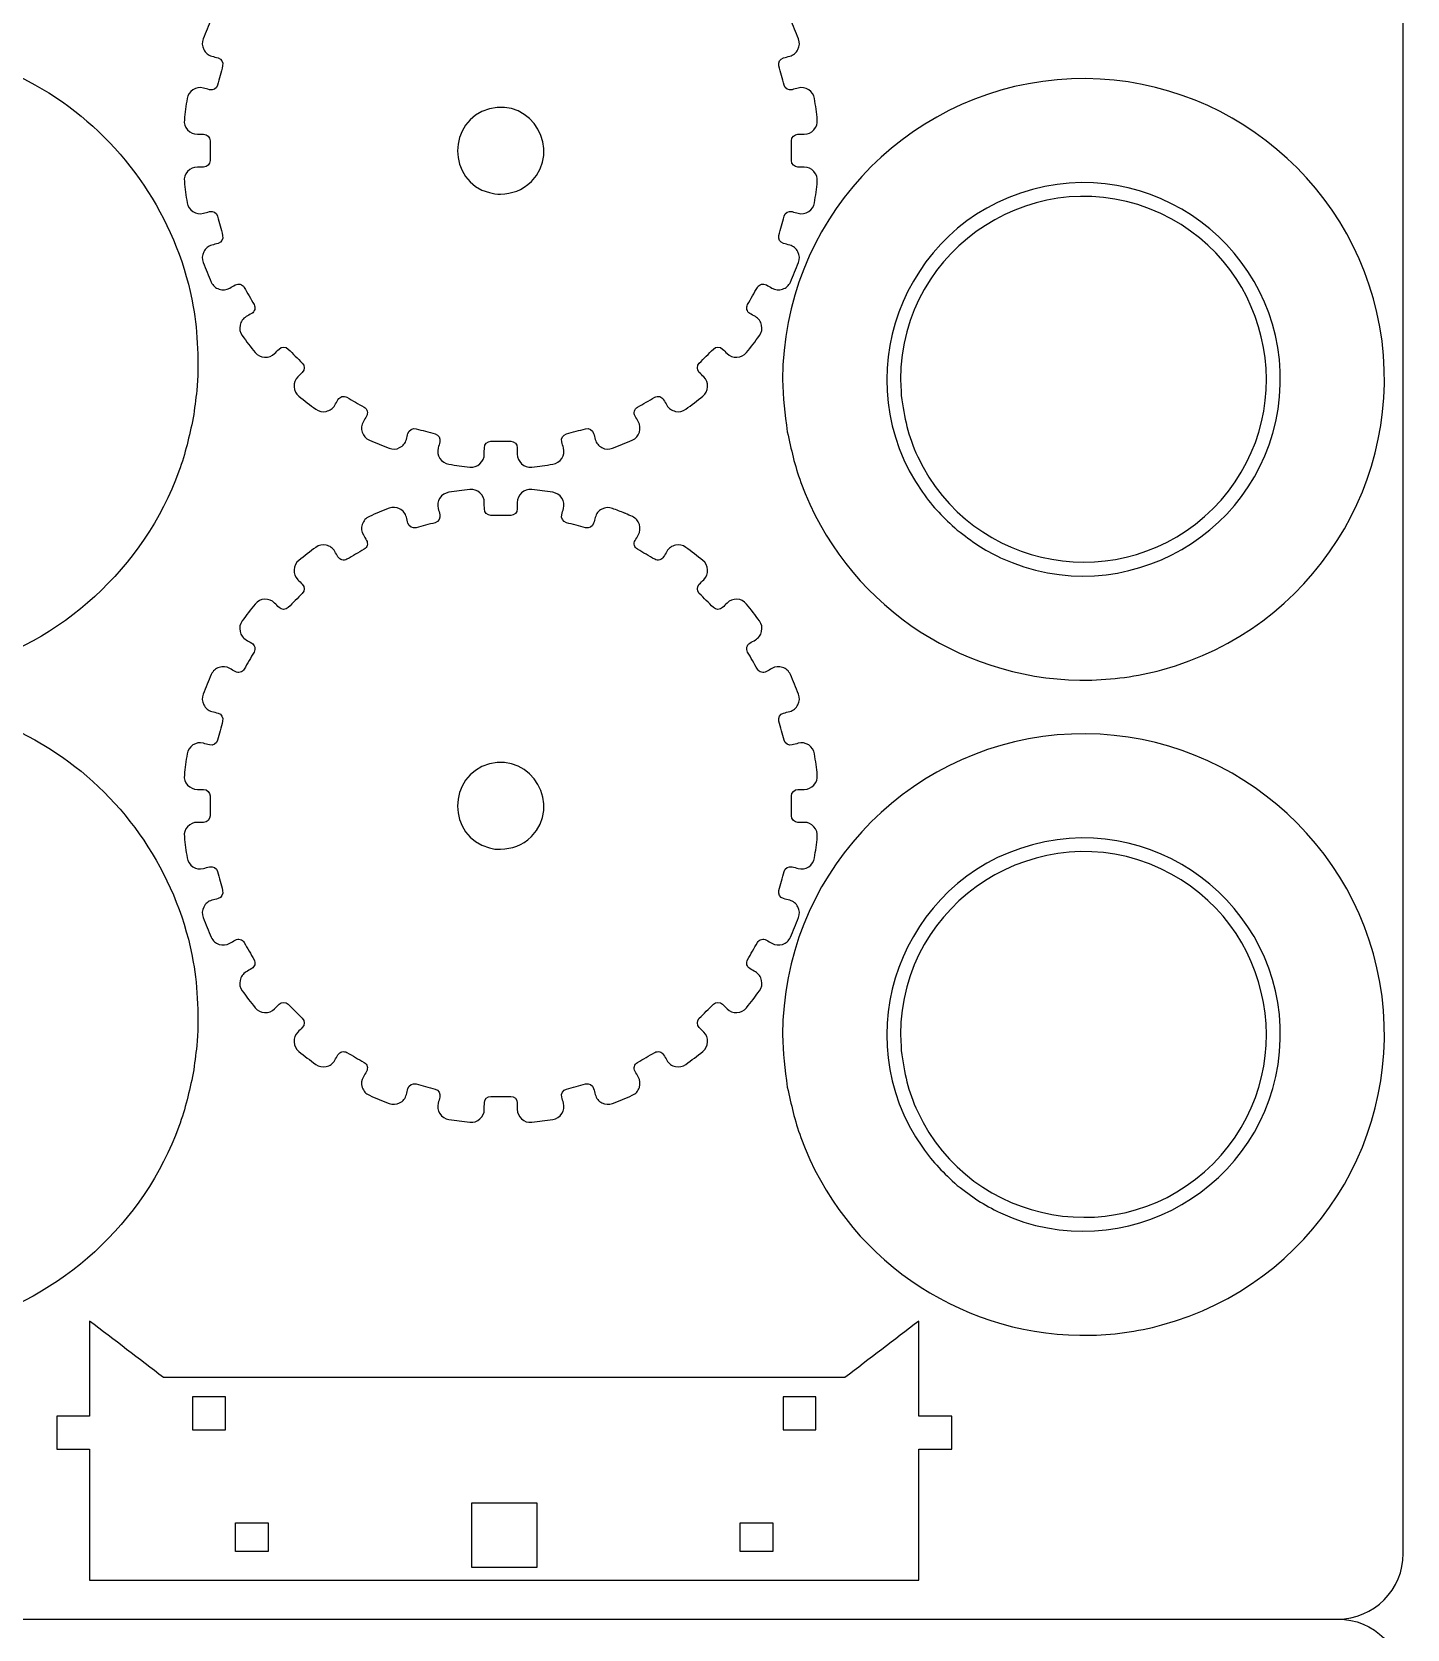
# Model space of a CAD drawing. Extents: x 363 to 933, y 152 to 732.
# Drawn here: x 828.1 to 933, y 441.2 to 563.1 of the extents above; entities that cross this region are included whole.
import ezdxf

# ---------------------------------------------------------------- set-up
doc = ezdxf.new("R2010")
doc.units = 0
doc.layers.get('0').update_dxf_attribs({"linetype": 'CONTINUOUS'})

msp = doc.modelspace()

# ---------------------------------------------------------------- linework, layer by layer
at = {"color": 5}
for p, q in [((932.73304, 447.00749), (932.73304, 727.00749)), ((747.73314, 442.00749), (927.73304, 442.00749)), ((747.73314, 442.00749), (927.73304, 442.00749))]:
    msp.add_line(p, q, dxfattribs=at)
at = {"color": 3}
for p, q in [((863.61544, 531.89009), (864.16544, 531.89009)), ((863.61544, 481.89049), (864.16544, 481.89049))]:
    msp.add_line(p, q, dxfattribs=at)
for points in [[(796.66834, 551.80569), (804.34314, 562.77159), (819.49754, 565.44069), (830.44584, 557.77819)], [(841.80534, 564.08749), (841.58244, 563.59319), (841.37474, 563.09199), (841.18294, 562.58479)], [(886.59784, 562.58459), (886.40604, 563.09189), (886.19834, 563.59319), (885.97534, 564.08749)], [(841.18294, 562.58479), (841.07794, 562.30709), (841.09264, 562.04069), (841.22764, 561.77629)], [(886.55304, 561.77609), (886.68794, 562.04049), (886.70284, 562.30689), (886.59784, 562.58459)], [(841.22764, 561.77629), (841.36284, 561.51139), (841.56924, 561.34379), (841.85634, 561.26589)], [(841.85634, 561.26589), (842.01084, 561.22399), (842.16534, 561.18199), (842.31994, 561.14009)], [(842.31994, 561.14009), (842.58524, 561.06819), (842.74324, 560.79359), (842.67214, 560.52809)], [(885.10844, 560.52809), (885.03744, 560.79359), (885.19544, 561.06819), (885.46074, 561.14009)], [(885.46074, 561.14009), (885.61524, 561.18199), (885.76984, 561.22399), (885.92434, 561.26589)], [(885.92434, 561.26589), (886.21114, 561.34379), (886.41784, 561.51129), (886.55304, 561.77609)], [(842.67214, 560.52809), (842.54164, 560.04089), (842.41104, 559.55369), (842.28054, 559.06649)], [(885.50014, 559.06649), (885.36964, 559.55369), (885.23904, 560.04089), (885.10844, 560.52809)], [(906.32164, 559.47059), (894.53064, 558.42429), (885.38064, 548.45029), (885.38784, 536.60739)], [(930.93924, 540.61709), (928.86474, 552.28259), (918.12784, 560.51819), (906.32164, 559.47059)], [(840.40534, 558.70759), (840.15584, 558.54589), (840.01034, 558.32339), (839.96244, 558.02999)], [(841.20484, 558.83539), (840.91754, 558.91139), (840.65474, 558.86929), (840.40534, 558.70759)], [(841.66964, 558.71249), (841.51474, 558.75349), (841.35984, 558.79439), (841.20484, 558.83539)], [(842.28054, 559.06649), (842.20944, 558.80099), (841.93534, 558.64219), (841.66964, 558.71249)], [(886.11104, 558.71249), (885.84534, 558.64219), (885.57124, 558.80099), (885.50014, 559.06649)], [(886.57594, 558.83539), (886.42094, 558.79439), (886.26594, 558.75349), (886.11104, 558.71249)], [(887.37544, 558.70759), (887.12604, 558.86929), (886.86324, 558.91129), (886.57594, 558.83539)], [(887.81834, 558.02989), (887.77034, 558.32339), (887.62494, 558.54589), (887.37544, 558.70759)], [(830.44584, 557.77819), (835.65174, 554.13469), (839.32694, 548.39709), (840.43404, 542.13779)], [(839.96244, 558.02999), (839.87494, 557.49469), (839.80404, 556.95669), (839.75004, 556.41699)], [(888.03074, 556.41699), (887.97674, 556.95669), (887.90584, 557.49459), (887.81834, 558.02989)], [(839.75004, 556.41699), (839.72054, 556.12159), (839.80384, 555.86809), (840.00264, 555.64759)], [(887.77814, 555.64759), (887.97684, 555.86809), (888.06014, 556.12159), (888.03074, 556.41699)], [(840.00264, 555.64759), (840.20194, 555.42679), (840.44474, 555.31839), (840.74214, 555.31749)], [(840.74214, 555.31749), (840.90224, 555.31699), (841.06244, 555.31649), (841.22264, 555.31599)], [(841.22264, 555.31599), (841.49744, 555.31509), (841.72104, 555.09079), (841.72104, 554.81599)], [(841.72104, 554.81599), (841.72104, 554.31159), (841.72104, 553.80729), (841.72104, 553.30289)], [(886.05974, 554.81589), (886.05974, 555.09059), (886.28314, 555.31489), (886.55784, 555.31589)], [(886.05974, 553.30289), (886.05974, 553.80719), (886.05974, 554.31159), (886.05974, 554.81589)], [(886.55784, 555.31589), (886.71814, 555.31649), (886.87844, 555.31699), (887.03864, 555.31749)], [(887.03864, 555.31749), (887.33604, 555.31839), (887.57884, 555.42679), (887.77814, 555.64759)], [(914.23124, 549.26279), (905.02354, 553.55759), (894.37584, 546.77049), (894.38234, 536.60739)], [(840.00254, 552.47099), (839.80374, 552.25059), (839.72054, 551.99719), (839.75004, 551.70179)], [(840.74174, 552.80129), (840.44434, 552.80029), (840.20164, 552.69179), (840.00254, 552.47099)], [(841.22264, 552.80289), (841.06234, 552.80239), (840.90204, 552.80179), (840.74174, 552.80129)], [(841.72104, 553.30289), (841.72104, 553.02809), (841.49744, 552.80379), (841.22264, 552.80289)], [(886.55814, 552.80289), (886.28334, 552.80379), (886.05974, 553.02809), (886.05974, 553.30289)], [(887.03894, 552.80129), (886.87864, 552.80179), (886.71834, 552.80239), (886.55814, 552.80289)], [(887.77824, 552.47099), (887.57914, 552.69179), (887.33644, 552.80029), (887.03894, 552.80129)], [(888.03074, 551.70179), (888.06014, 551.99719), (887.97704, 552.25059), (887.77824, 552.47099)], [(839.75004, 551.70179), (839.80404, 551.16209), (839.87494, 550.62409), (839.96244, 550.08869)], [(887.81834, 550.08879), (887.90584, 550.62409), (887.97674, 551.16209), (888.03074, 551.70179)], [(839.96244, 550.08869), (840.01034, 549.79529), (840.15584, 549.57279), (840.40534, 549.41109)], [(887.37544, 549.41099), (887.62494, 549.57279), (887.77044, 549.79529), (887.81834, 550.08879)], [(840.40534, 549.41109), (840.65474, 549.24939), (840.91754, 549.20729), (841.20484, 549.28329)], [(841.20484, 549.28329), (841.35974, 549.32419), (841.51474, 549.36519), (841.66964, 549.40619)], [(841.66964, 549.40619), (841.93534, 549.47649), (842.20934, 549.31769), (842.28054, 549.05219)], [(842.28054, 549.05219), (842.41104, 548.56509), (842.54164, 548.07789), (842.67214, 547.59079)], [(885.10844, 547.59079), (885.23904, 548.07789), (885.36964, 548.56499), (885.50014, 549.05219)], [(885.50014, 549.05219), (885.57134, 549.31769), (885.84534, 549.47649), (886.11104, 549.40619)], [(886.11104, 549.40619), (886.26594, 549.36519), (886.42094, 549.32429), (886.57594, 549.28329)], [(886.57594, 549.28329), (886.86324, 549.20739), (887.12604, 549.24939), (887.37544, 549.41099)], [(918.21504, 526.74589), (925.06054, 533.59779), (922.96324, 545.18979), (914.23124, 549.26279)], [(842.67214, 547.59079), (842.74324, 547.32529), (842.58534, 547.05079), (842.32004, 546.97879)], [(885.46064, 546.97879), (885.19524, 547.05079), (885.03744, 547.32529), (885.10844, 547.59079)], [(841.22744, 546.34239), (841.09254, 546.07809), (841.07784, 545.81169), (841.18284, 545.53409)], [(841.85594, 546.85279), (841.56904, 546.77479), (841.36264, 546.60719), (841.22744, 546.34239)], [(842.32004, 546.97879), (842.16534, 546.93689), (842.01064, 546.89489), (841.85594, 546.85279)], [(885.92484, 546.85279), (885.77014, 546.89479), (885.61524, 546.93689), (885.46064, 546.97879)], [(886.55314, 546.34259), (886.41794, 546.60729), (886.21154, 546.77489), (885.92484, 546.85279)], [(886.59794, 545.53419), (886.70294, 545.81189), (886.68814, 546.07819), (886.55314, 546.34259)], [(841.18284, 545.53409), (841.37474, 545.02679), (841.58224, 544.52539), (841.80534, 544.03109)], [(885.97534, 544.03109), (886.19844, 544.52549), (886.40614, 545.02679), (886.59794, 545.53419)], [(841.80534, 544.03109), (841.92774, 543.75999), (842.12574, 543.58269), (842.40874, 543.49109)], [(843.21414, 543.57489), (843.35314, 543.65449), (843.49224, 543.73419), (843.63124, 543.81379)], [(843.63124, 543.81379), (843.86974, 543.95029), (844.17534, 543.86789), (844.31274, 543.62999)], [(844.31274, 543.62999), (844.56494, 543.19319), (844.81714, 542.75639), (845.06934, 542.31959)], [(882.71134, 542.31959), (882.96344, 542.75639), (883.21574, 543.19309), (883.46794, 543.62989)], [(883.46794, 543.62989), (883.60534, 543.86789), (883.91094, 543.95029), (884.14944, 543.81379)], [(884.14944, 543.81379), (884.28844, 543.73419), (884.42744, 543.65449), (884.56654, 543.57489)], [(885.37194, 543.49109), (885.65484, 543.58269), (885.85294, 543.75999), (885.97534, 544.03109)], [(842.40874, 543.49109), (842.69144, 543.39949), (842.95624, 543.42709), (843.21414, 543.57489)], [(884.56654, 543.57489), (884.82444, 543.42709), (885.08914, 543.39949), (885.37194, 543.49109)], [(840.43404, 542.13779), (840.77044, 540.23589), (840.87954, 537.69219), (840.70884, 535.76869)], [(844.47224, 541.39559), (844.21514, 541.24619), (844.05914, 541.03079), (843.99704, 540.73999)], [(844.88784, 541.63749), (844.74934, 541.55679), (844.61084, 541.47619), (844.47224, 541.39559)], [(845.06934, 542.31959), (845.20674, 542.08159), (845.12534, 541.77569), (844.88784, 541.63749)], [(882.89284, 541.63749), (882.65534, 541.77569), (882.57394, 542.08159), (882.71134, 542.31959)], [(883.30844, 541.39559), (883.16984, 541.47619), (883.03134, 541.55679), (882.89284, 541.63749)], [(883.78364, 540.73999), (883.72144, 541.03079), (883.56554, 541.24619), (883.30844, 541.39559)], [(843.99704, 540.73999), (843.93514, 540.45009), (843.98994, 540.18809), (844.16304, 539.94739)], [(844.16304, 539.94739), (844.47974, 539.50699), (844.81014, 539.07649), (845.15354, 538.65669)], [(882.62714, 538.65669), (882.97054, 539.07649), (883.30094, 539.50699), (883.61754, 539.94739)], [(883.61754, 539.94739), (883.79074, 540.18809), (883.84544, 540.45009), (883.78364, 540.73999)], [(914.30124, 514.44469), (925.75084, 517.52889), (933.01624, 528.93799), (930.93924, 540.61709)], [(846.63224, 538.58059), (846.74584, 538.69349), (846.85954, 538.80629), (846.97304, 538.91919)], [(846.97304, 538.91919), (847.16794, 539.11309), (847.48474, 539.11269), (847.67914, 538.91829)], [(847.67914, 538.91829), (848.03584, 538.56169), (848.39244, 538.20499), (848.74914, 537.84839)], [(879.03154, 537.84839), (879.38824, 538.20499), (879.74484, 538.56159), (880.10144, 538.91829)], [(880.10144, 538.91829), (880.29584, 539.11269), (880.61274, 539.11309), (880.80764, 538.91919)], [(880.80764, 538.91919), (880.92114, 538.80629), (881.03474, 538.69349), (881.14844, 538.58059)], [(845.15354, 538.65669), (845.34174, 538.42659), (845.57904, 538.30659), (845.87594, 538.29129)], [(845.87594, 538.29129), (846.17204, 538.27609), (846.42194, 538.37169), (846.63224, 538.58059)], [(848.74914, 537.84839), (848.94334, 537.65409), (848.94394, 537.33749), (848.75034, 537.14249)], [(879.03024, 537.14249), (878.83664, 537.33749), (878.83724, 537.65409), (879.03154, 537.84839)], [(881.14844, 538.58059), (881.35874, 538.37169), (881.60864, 538.27609), (881.90464, 538.29129)], [(881.90464, 538.29129), (882.20164, 538.30659), (882.43894, 538.42659), (882.62714, 538.65669)], [(848.41134, 536.80119), (848.20254, 536.59089), (848.10694, 536.34109), (848.12214, 536.04509)], [(848.75034, 537.14249), (848.63734, 537.02869), (848.52434, 536.91499), (848.41134, 536.80119)], [(879.36924, 536.80119), (879.25624, 536.91489), (879.14314, 537.02869), (879.03024, 537.14249)], [(879.65844, 536.04489), (879.67364, 536.34089), (879.57814, 536.59079), (879.36924, 536.80119)], [(885.38784, 536.60739), (885.38874, 535.17329), (885.55724, 533.99239), (885.74304, 532.59769)], [(894.38234, 536.60739), (894.40064, 536.19799), (894.41894, 535.78869), (894.43724, 535.37929)], [(840.70884, 535.76869), (840.61544, 535.06749), (840.52214, 534.36629), (840.42874, 533.66509)], [(848.12214, 536.04509), (848.13754, 535.74819), (848.25744, 535.51089), (848.48754, 535.32259)], [(848.48754, 535.32259), (848.90724, 534.97909), (849.33774, 534.64889), (849.77814, 534.33229)], [(851.22634, 534.64139), (851.30694, 534.77989), (851.38754, 534.91849), (851.46824, 535.05699)], [(851.46824, 535.05699), (851.60644, 535.29449), (851.91234, 535.37589), (852.15034, 535.23849)], [(852.15034, 535.23849), (852.58714, 534.98629), (853.02394, 534.73409), (853.46074, 534.48189)], [(874.31984, 534.48189), (874.75654, 534.73409), (875.19334, 534.98629), (875.63004, 535.23849)], [(875.63004, 535.23849), (875.86804, 535.37589), (876.17394, 535.29449), (876.31224, 535.05699)], [(876.31224, 535.05699), (876.39284, 534.91849), (876.47344, 534.77989), (876.55404, 534.64139)], [(878.00224, 534.33219), (878.44264, 534.64879), (878.87304, 534.97909), (879.29284, 535.32239)], [(879.29284, 535.32239), (879.52304, 535.51069), (879.64304, 535.74789), (879.65844, 536.04489)], [(894.43724, 535.37929), (894.66914, 533.63729), (894.93264, 532.33789), (895.69314, 530.70869)], [(849.77814, 534.33229), (850.01884, 534.15919), (850.28074, 534.10419), (850.57064, 534.16609)], [(850.57064, 534.16609), (850.86154, 534.22819), (851.07684, 534.38429), (851.22634, 534.64139)], [(853.46074, 534.48189), (853.69874, 534.34449), (853.78114, 534.03889), (853.64464, 533.80039)], [(874.13604, 533.80029), (873.99934, 534.03879), (874.08184, 534.34449), (874.31984, 534.48189)], [(876.55404, 534.64139), (876.70364, 534.38429), (876.91894, 534.22829), (877.20974, 534.16619)], [(877.20974, 534.16619), (877.49964, 534.10429), (877.76154, 534.15909), (878.00224, 534.33219)], [(840.42874, 533.66509), (840.10744, 532.22579), (839.84784, 531.00649), (839.33264, 529.59499)], [(853.40574, 533.38329), (853.25794, 533.12539), (853.23034, 532.86059), (853.32194, 532.57789)], [(853.64464, 533.80039), (853.56504, 533.66139), (853.48534, 533.52229), (853.40574, 533.38329)], [(856.80964, 532.48919), (856.88164, 532.75449), (857.15614, 532.91239), (857.42164, 532.84129)], [(857.42164, 532.84129), (857.90884, 532.71079), (858.39594, 532.58019), (858.88314, 532.44969)], [(868.89754, 532.44969), (869.38474, 532.58019), (869.87194, 532.71079), (870.35904, 532.84129)], [(870.35904, 532.84129), (870.62444, 532.91239), (870.89894, 532.75449), (870.97094, 532.48939)], [(874.37504, 533.38289), (874.29534, 533.52209), (874.21564, 533.66119), (874.13604, 533.80029)], [(874.45874, 532.57769), (874.55044, 532.86039), (874.52284, 533.12509), (874.37504, 533.38289)], [(853.32194, 532.57789), (853.41354, 532.29499), (853.59084, 532.09689), (853.86194, 531.97449)], [(853.86194, 531.97449), (854.35634, 531.75139), (854.85764, 531.54369), (855.36504, 531.35189)], [(855.36504, 531.35189), (855.64274, 531.24689), (855.90904, 531.26169), (856.17344, 531.39659)], [(856.17344, 531.39659), (856.43814, 531.53179), (856.60574, 531.73819), (856.68364, 532.02499)], [(856.68364, 532.02499), (856.72564, 532.17969), (856.76774, 532.33449), (856.80964, 532.48919)], [(858.88314, 532.44969), (859.14854, 532.37859), (859.30734, 532.10459), (859.23714, 531.83889)], [(859.23714, 531.83889), (859.19614, 531.68389), (859.15524, 531.52879), (859.11424, 531.37369)], [(862.63384, 531.39169), (862.63474, 531.66649), (862.85904, 531.89009), (863.13384, 531.89009)], [(863.13384, 531.89009), (863.29434, 531.89009), (863.45494, 531.89009), (863.61544, 531.89009)], [(864.16544, 531.89009), (864.32584, 531.89009), (864.48644, 531.89009), (864.64684, 531.89009)], [(864.64684, 531.89009), (864.92164, 531.89009), (865.14594, 531.66669), (865.14694, 531.39199)], [(868.54354, 531.83889), (868.47334, 532.10459), (868.63214, 532.37859), (868.89754, 532.44969)], [(868.66634, 531.37369), (868.62544, 531.52879), (868.58444, 531.68389), (868.54354, 531.83889)], [(870.97094, 532.48939), (871.01294, 532.33469), (871.05484, 532.17999), (871.09684, 532.02539)], [(871.09684, 532.02539), (871.17474, 531.73839), (871.34234, 531.53179), (871.60724, 531.39659)], [(871.60724, 531.39659), (871.87164, 531.26159), (872.13814, 531.24679), (872.41574, 531.35189)], [(872.41574, 531.35189), (872.92304, 531.54369), (873.42444, 531.75129), (873.91874, 531.97439)], [(873.91874, 531.97439), (874.18974, 532.09679), (874.36714, 532.29489), (874.45874, 532.57769)], [(885.74304, 532.59769), (886.04714, 531.23549), (886.29234, 530.08299), (886.78004, 528.74699)], [(859.11424, 531.37369), (859.03834, 531.08639), (859.08034, 530.82369), (859.24204, 530.57429)], [(859.24204, 530.57429), (859.40374, 530.32469), (859.62624, 530.17939), (859.91974, 530.13139)], [(862.30194, 530.17149), (862.52284, 530.37059), (862.63124, 530.61339), (862.63224, 530.91069)], [(862.63224, 530.91069), (862.63274, 531.07099), (862.63334, 531.23129), (862.63384, 531.39169)], [(865.14694, 531.39199), (865.14754, 531.23169), (865.14804, 531.07139), (865.14854, 530.91109)], [(865.14854, 530.91109), (865.14944, 530.61369), (865.25784, 530.37089), (865.47864, 530.17159)], [(867.86094, 530.13139), (868.15444, 530.17939), (868.37694, 530.32469), (868.53864, 530.57429)], [(868.53864, 530.57429), (868.70034, 530.82369), (868.74234, 531.08639), (868.66634, 531.37369)], [(895.69314, 530.70869), (899.78124, 521.94999), (911.38364, 519.90809), (918.21504, 526.74589)], [(839.33264, 529.59499), (836.64734, 522.23759), (830.40234, 516.50239), (822.83614, 514.47009)], [(859.91974, 530.13139), (860.45504, 530.04389), (860.99294, 529.97299), (861.53264, 529.91899)], [(861.53264, 529.91899), (861.82804, 529.88949), (862.08144, 529.97279), (862.30194, 530.17149)], [(865.47864, 530.17159), (865.69914, 529.97279), (865.95264, 529.88949), (866.24804, 529.91899)], [(866.24804, 529.91899), (866.78774, 529.97299), (867.32564, 530.04389), (867.86094, 530.13139)], [(859.91974, 527.98779), (859.62624, 527.93979), (859.40374, 527.79449), (859.24204, 527.54489)], [(861.53264, 528.20019), (860.99294, 528.14619), (860.45504, 528.07529), (859.91974, 527.98779)], [(862.30194, 527.94769), (862.08144, 528.14639), (861.82804, 528.22969), (861.53264, 528.20019)], [(862.63224, 527.20849), (862.63124, 527.50579), (862.52284, 527.74859), (862.30194, 527.94769)], [(865.47864, 527.94749), (865.25784, 527.74819), (865.14944, 527.50539), (865.14854, 527.20799)], [(866.24804, 528.20009), (865.95264, 528.22959), (865.69914, 528.14629), (865.47864, 527.94749)], [(867.86114, 527.98769), (867.32584, 528.07529), (866.78774, 528.14609), (866.24804, 528.20009)], [(868.53874, 527.54459), (868.37704, 527.79409), (868.15464, 527.93959), (867.86114, 527.98769)], [(886.78004, 528.74699), (890.10684, 519.63189), (898.74554, 513.78239), (908.06524, 513.65909)], [(855.36494, 526.76719), (854.85764, 526.57529), (854.35624, 526.36779), (853.86194, 526.14479)], [(856.17324, 526.72259), (855.90894, 526.85749), (855.64254, 526.87219), (855.36494, 526.76719)], [(856.68364, 526.09409), (856.60564, 526.38099), (856.43804, 526.58739), (856.17324, 526.72259)], [(859.24204, 527.54489), (859.08034, 527.29549), (859.03834, 527.03279), (859.11424, 526.74549)], [(859.11424, 526.74549), (859.15524, 526.59039), (859.19614, 526.43529), (859.23714, 526.28029)], [(862.63384, 526.72749), (862.63334, 526.88789), (862.63274, 527.04819), (862.63224, 527.20849)], [(863.13384, 526.22909), (862.85904, 526.22909), (862.63474, 526.45269), (862.63384, 526.72749)], [(865.14694, 526.72749), (865.14604, 526.45269), (864.92174, 526.22909), (864.64704, 526.22909)], [(865.14854, 527.20799), (865.14804, 527.04789), (865.14754, 526.88769), (865.14694, 526.72749)], [(868.66634, 526.74529), (868.74234, 527.03249), (868.70034, 527.29529), (868.53874, 527.54459)], [(868.54354, 526.28039), (868.58444, 526.43529), (868.62544, 526.59029), (868.66634, 526.74529)], [(871.60094, 526.70459), (871.33694, 526.56919), (871.16994, 526.36319), (871.09224, 526.07689)], [(872.40744, 526.75149), (872.13004, 526.85519), (871.86434, 526.83979), (871.60094, 526.70459)], [(873.33364, 526.40529), (873.02494, 526.52069), (872.71614, 526.63599), (872.40744, 526.75149)], [(853.32194, 525.54159), (853.23034, 525.25889), (853.25784, 524.99429), (853.40544, 524.73639)], [(853.86194, 526.14479), (853.59094, 526.02249), (853.41364, 525.82439), (853.32194, 525.54159)], [(856.80974, 525.62999), (856.76774, 525.78469), (856.72574, 525.93939), (856.68364, 526.09409)], [(857.42164, 525.27799), (857.15614, 525.20689), (856.88174, 525.36479), (856.80974, 525.62999)], [(858.88314, 525.66949), (858.39594, 525.53899), (857.90874, 525.40849), (857.42164, 525.27799)], [(859.23714, 526.28029), (859.30734, 526.01459), (859.14854, 525.74059), (858.88314, 525.66949)], [(864.64704, 526.22909), (864.14264, 526.22909), (863.63814, 526.22909), (863.13384, 526.22909)], [(868.89754, 525.66949), (868.63204, 525.74069), (868.47324, 526.01469), (868.54354, 526.28039)], [(870.35904, 525.27799), (869.87194, 525.40849), (869.38474, 525.53899), (868.89754, 525.66949)], [(870.97104, 525.63009), (870.89904, 525.36479), (870.62454, 525.20689), (870.35904, 525.27799)], [(871.09224, 526.07689), (871.05174, 525.92789), (871.01144, 525.77899), (870.97104, 525.63009)], [(873.40664, 526.37479), (873.38264, 526.38599), (873.35854, 526.39599), (873.33364, 526.40529)], [(873.92594, 526.13249), (873.75274, 526.21319), (873.57984, 526.29399), (873.40664, 526.37479)], [(874.45654, 525.52849), (874.36734, 525.80979), (874.19344, 526.00779), (873.92594, 526.13249)], [(874.37104, 524.72919), (874.51764, 524.98499), (874.54564, 525.24749), (874.45654, 525.52849)], [(853.40544, 524.73639), (853.48514, 524.59729), (853.56474, 524.45809), (853.64454, 524.31899)], [(853.64454, 524.31899), (853.78124, 524.08049), (853.69874, 523.77469), (853.46074, 523.63729)], [(874.31984, 523.63729), (874.08184, 523.77469), (873.99934, 524.08049), (874.13604, 524.31889)], [(874.13604, 524.31889), (874.21434, 524.45569), (874.29264, 524.59239), (874.37104, 524.72919)], [(849.77834, 523.78719), (849.33784, 523.47059), (848.90734, 523.14009), (848.48754, 522.79659)], [(850.57084, 523.95299), (850.28094, 524.01489), (850.01904, 523.96019), (849.77834, 523.78719)], [(851.22634, 523.47779), (851.07684, 523.73489), (850.86164, 523.89089), (850.57084, 523.95299)], [(851.46824, 523.06229), (851.38754, 523.20079), (851.30694, 523.33929), (851.22634, 523.47779)], [(852.15034, 522.88079), (851.91234, 522.74339), (851.60644, 522.82479), (851.46824, 523.06229)], [(853.46074, 523.63729), (853.02394, 523.38509), (852.58714, 523.13299), (852.15034, 522.88079)], [(875.63004, 522.88079), (875.19334, 523.13299), (874.75654, 523.38509), (874.31984, 523.63729)], [(876.31224, 523.06219), (876.17394, 522.82479), (875.86804, 522.74339), (875.63004, 522.88079)], [(876.55434, 523.47809), (876.47364, 523.33949), (876.39284, 523.20079), (876.31224, 523.06219)], [(877.20994, 523.95319), (876.91914, 523.89119), (876.70384, 523.73509), (876.55434, 523.47809)], [(878.00234, 523.78709), (877.76174, 523.96009), (877.49984, 524.01509), (877.20994, 523.95319)], [(879.29304, 522.79659), (878.87334, 523.14009), (878.44284, 523.47049), (878.00234, 523.78709)], [(848.12214, 522.07409), (848.10694, 521.77809), (848.20254, 521.52829), (848.41134, 521.31799)], [(848.48754, 522.79659), (848.25744, 522.60829), (848.13754, 522.37099), (848.12214, 522.07409)], [(879.65844, 522.07409), (879.64304, 522.37099), (879.52314, 522.60829), (879.29304, 522.79659)], [(879.36924, 521.31799), (879.57804, 521.52829), (879.67364, 521.77809), (879.65844, 522.07409)], [(848.41134, 521.31799), (848.52424, 521.20429), (848.63724, 521.09049), (848.75014, 520.97689)], [(848.75014, 520.97689), (848.94394, 520.78189), (848.94344, 520.46529), (848.74914, 520.27089)], [(879.03144, 520.27079), (878.83724, 520.46509), (878.83664, 520.78169), (879.03024, 520.97669)], [(879.03024, 520.97669), (879.14314, 521.09049), (879.25624, 521.20419), (879.36924, 521.31799)], [(845.15354, 519.46239), (844.81004, 519.04259), (844.47974, 518.61219), (844.16314, 518.17179)], [(845.87594, 519.82779), (845.57904, 519.81249), (845.34174, 519.69249), (845.15354, 519.46239)], [(846.63224, 519.53849), (846.42194, 519.74739), (846.17204, 519.84299), (845.87594, 519.82779)], [(846.97314, 519.19979), (846.85954, 519.31269), (846.74594, 519.42559), (846.63224, 519.53849)], [(848.74914, 520.27089), (848.39254, 519.91419), (848.03584, 519.55749), (847.67924, 519.20079)], [(880.10144, 519.20079), (879.74484, 519.55749), (879.38804, 519.91419), (879.03144, 520.27079)], [(881.14844, 519.53849), (881.03474, 519.42559), (880.92114, 519.31269), (880.80754, 519.19979)], [(881.90464, 519.82779), (881.60864, 519.84299), (881.35874, 519.74739), (881.14844, 519.53849)], [(882.62714, 519.46239), (882.43894, 519.69249), (882.20164, 519.81249), (881.90464, 519.82779)], [(883.61754, 518.17179), (883.30094, 518.61219), (882.97064, 519.04259), (882.62714, 519.46239)], [(844.16314, 518.17179), (843.99014, 517.93109), (843.93514, 517.66929), (843.99704, 517.37939)], [(847.67924, 519.20079), (847.48484, 519.00649), (847.16814, 519.00599), (846.97314, 519.19979)], [(880.80754, 519.19979), (880.61254, 519.00599), (880.29584, 519.00649), (880.10144, 519.20079)], [(883.78364, 517.37939), (883.84544, 517.66929), (883.79054, 517.93109), (883.61754, 518.17179)], [(843.99704, 517.37939), (844.05904, 517.08859), (844.21504, 516.87329), (844.47204, 516.72369)], [(883.30864, 516.72369), (883.56564, 516.87329), (883.72164, 517.08859), (883.78364, 517.37939)], [(845.06934, 515.79959), (844.81714, 515.36279), (844.56494, 514.92609), (844.31274, 514.48929)], [(844.47204, 516.72369), (844.61064, 516.64299), (844.74934, 516.56239), (844.88794, 516.48169)], [(844.88794, 516.48169), (845.12534, 516.34339), (845.20674, 516.03749), (845.06934, 515.79959)], [(882.71134, 515.79959), (882.57394, 516.03749), (882.65534, 516.34339), (882.89274, 516.48169)], [(883.46794, 514.48929), (883.21574, 514.92609), (882.96344, 515.36279), (882.71134, 515.79959)], [(882.89274, 516.48169), (883.03134, 516.56239), (883.17004, 516.64299), (883.30864, 516.72369)], [(796.66834, 501.80609), (804.34314, 512.77199), (819.49754, 515.44109), (830.44584, 507.77859)], [(842.40854, 514.62809), (842.12564, 514.53639), (841.92754, 514.35899), (841.80534, 514.08789)], [(843.21394, 514.54439), (842.95604, 514.69219), (842.69124, 514.71969), (842.40854, 514.62809)], [(843.63114, 514.30549), (843.49214, 514.38519), (843.35294, 514.46479), (843.21394, 514.54439)], [(844.31274, 514.48929), (844.17534, 514.25129), (843.86964, 514.16879), (843.63114, 514.30549)], [(884.14944, 514.30549), (883.91104, 514.16879), (883.60534, 514.25129), (883.46794, 514.48929)], [(884.56664, 514.54439), (884.42774, 514.46479), (884.28854, 514.38519), (884.14944, 514.30549)], [(885.37214, 514.62809), (885.08944, 514.71969), (884.82454, 514.69219), (884.56664, 514.54439)], [(885.97534, 514.08789), (885.85294, 514.35899), (885.65504, 514.53639), (885.37214, 514.62809)], [(908.61534, 513.65849), (910.49924, 513.67909), (912.40714, 513.93459), (914.30124, 514.44469)], [(841.80534, 514.08789), (841.58244, 513.59359), (841.37474, 513.09239), (841.18294, 512.58519)], [(886.59784, 512.58499), (886.40604, 513.09229), (886.19834, 513.59359), (885.97534, 514.08789)], [(908.06524, 513.65909), (908.10574, 513.65859), (908.14604, 513.65809), (908.18634, 513.65779)], [(908.18634, 513.65779), (908.32894, 513.65669), (908.47204, 513.65689), (908.61534, 513.65849)], [(841.18294, 512.58519), (841.07794, 512.30749), (841.09264, 512.04109), (841.22764, 511.77669)], [(886.55304, 511.77649), (886.68794, 512.04089), (886.70284, 512.30729), (886.59784, 512.58499)], [(841.22764, 511.77669), (841.36284, 511.51179), (841.56924, 511.34419), (841.85634, 511.26629)], [(841.85634, 511.26629), (842.01084, 511.22439), (842.16534, 511.18239), (842.31994, 511.14049)], [(842.31994, 511.14049), (842.58524, 511.06859), (842.74324, 510.79399), (842.67214, 510.52849)], [(885.10844, 510.52849), (885.03744, 510.79399), (885.19544, 511.06859), (885.46074, 511.14049)], [(885.46074, 511.14049), (885.61524, 511.18239), (885.76984, 511.22439), (885.92434, 511.26629)], [(885.92434, 511.26629), (886.21114, 511.34419), (886.41784, 511.51169), (886.55304, 511.77649)], [(842.67214, 510.52849), (842.54164, 510.04129), (842.41104, 509.55409), (842.28054, 509.06689)], [(885.50014, 509.06689), (885.36964, 509.55409), (885.23904, 510.04129), (885.10844, 510.52849)], [(906.32164, 509.47099), (894.53064, 508.42469), (885.38064, 498.45069), (885.38784, 486.60779)], [(930.93924, 490.61749), (928.86474, 502.28299), (918.12784, 510.51859), (906.32164, 509.47099)], [(840.40534, 508.70799), (840.15584, 508.54629), (840.01034, 508.32379), (839.96244, 508.03039)], [(841.20484, 508.83579), (840.91754, 508.91179), (840.65474, 508.86969), (840.40534, 508.70799)], [(841.66964, 508.71289), (841.51474, 508.75389), (841.35984, 508.79479), (841.20484, 508.83579)], [(842.28054, 509.06689), (842.20944, 508.80139), (841.93534, 508.64259), (841.66964, 508.71289)], [(886.11104, 508.71289), (885.84534, 508.64259), (885.57124, 508.80139), (885.50014, 509.06689)], [(886.57594, 508.83579), (886.42094, 508.79479), (886.26594, 508.75389), (886.11104, 508.71289)], [(887.37544, 508.70799), (887.12604, 508.86969), (886.86324, 508.91169), (886.57594, 508.83579)], [(887.81834, 508.03029), (887.77034, 508.32379), (887.62494, 508.54629), (887.37544, 508.70799)], [(830.44584, 507.77859), (835.65174, 504.13509), (839.32694, 498.39749), (840.43404, 492.13819)], [(839.96244, 508.03039), (839.87494, 507.49509), (839.80404, 506.95709), (839.75004, 506.41739)], [(888.03074, 506.41739), (887.97674, 506.95709), (887.90584, 507.49499), (887.81834, 508.03029)], [(839.75004, 506.41739), (839.72054, 506.12199), (839.80384, 505.86849), (840.00264, 505.64799)], [(887.77814, 505.64799), (887.97684, 505.86849), (888.06014, 506.12199), (888.03074, 506.41739)], [(840.00264, 505.64799), (840.20194, 505.42719), (840.44474, 505.31879), (840.74214, 505.31789)], [(840.74214, 505.31789), (840.90224, 505.31739), (841.06244, 505.31689), (841.22264, 505.31639)], [(841.22264, 505.31639), (841.49744, 505.31549), (841.72104, 505.09119), (841.72104, 504.81639)], [(841.72104, 504.81639), (841.72104, 504.31199), (841.72104, 503.80769), (841.72104, 503.30329)], [(886.05974, 504.81629), (886.05974, 505.09099), (886.28314, 505.31529), (886.55784, 505.31629)], [(886.05974, 503.30329), (886.05974, 503.80759), (886.05974, 504.31199), (886.05974, 504.81629)], [(886.55784, 505.31629), (886.71814, 505.31689), (886.87844, 505.31739), (887.03864, 505.31789)], [(887.03864, 505.31789), (887.33604, 505.31879), (887.57884, 505.42719), (887.77814, 505.64799)], [(914.23124, 499.26319), (905.02354, 503.55799), (894.37584, 496.77089), (894.38234, 486.60779)], [(840.00254, 502.47139), (839.80374, 502.25099), (839.72054, 501.99759), (839.75004, 501.70219)], [(840.74174, 502.80169), (840.44434, 502.80069), (840.20164, 502.69219), (840.00254, 502.47139)], [(841.22264, 502.80329), (841.06234, 502.80279), (840.90204, 502.80219), (840.74174, 502.80169)], [(841.72104, 503.30329), (841.72104, 503.02849), (841.49744, 502.80419), (841.22264, 502.80329)], [(886.55814, 502.80329), (886.28334, 502.80419), (886.05974, 503.02849), (886.05974, 503.30329)], [(887.03894, 502.80169), (886.87864, 502.80219), (886.71834, 502.80279), (886.55814, 502.80329)], [(887.77824, 502.47139), (887.57914, 502.69219), (887.33644, 502.80069), (887.03894, 502.80169)], [(888.03074, 501.70219), (888.06014, 501.99759), (887.97704, 502.25099), (887.77824, 502.47139)], [(839.75004, 501.70219), (839.80404, 501.16249), (839.87494, 500.62449), (839.96244, 500.08909)], [(887.81834, 500.08919), (887.90584, 500.62449), (887.97674, 501.16249), (888.03074, 501.70219)], [(839.96244, 500.08909), (840.01034, 499.79569), (840.15584, 499.57319), (840.40534, 499.41149)], [(887.37544, 499.41139), (887.62494, 499.57319), (887.77044, 499.79569), (887.81834, 500.08919)], [(840.40534, 499.41149), (840.65474, 499.24979), (840.91754, 499.20769), (841.20484, 499.28369)], [(841.20484, 499.28369), (841.35974, 499.32459), (841.51474, 499.36559), (841.66964, 499.40659)], [(841.66964, 499.40659), (841.93534, 499.47689), (842.20934, 499.31809), (842.28054, 499.05259)], [(842.28054, 499.05259), (842.41104, 498.56549), (842.54164, 498.07829), (842.67214, 497.59119)], [(885.10844, 497.59119), (885.23904, 498.07829), (885.36964, 498.56539), (885.50014, 499.05259)], [(885.50014, 499.05259), (885.57134, 499.31809), (885.84534, 499.47689), (886.11104, 499.40659)], [(886.11104, 499.40659), (886.26594, 499.36559), (886.42094, 499.32469), (886.57594, 499.28369)], [(886.57594, 499.28369), (886.86324, 499.20779), (887.12604, 499.24979), (887.37544, 499.41139)], [(918.21504, 476.74629), (925.06054, 483.59819), (922.96324, 495.19019), (914.23124, 499.26319)], [(842.67214, 497.59119), (842.74324, 497.32569), (842.58534, 497.05119), (842.32004, 496.97919)], [(885.46064, 496.97919), (885.19524, 497.05119), (885.03744, 497.32569), (885.10844, 497.59119)], [(841.22744, 496.34279), (841.09254, 496.07849), (841.07784, 495.81209), (841.18284, 495.53449)], [(841.85594, 496.85319), (841.56904, 496.77519), (841.36264, 496.60759), (841.22744, 496.34279)], [(842.32004, 496.97919), (842.16534, 496.93729), (842.01064, 496.89529), (841.85594, 496.85319)], [(885.92484, 496.85319), (885.77014, 496.89519), (885.61524, 496.93729), (885.46064, 496.97919)], [(886.55314, 496.34299), (886.41794, 496.60769), (886.21154, 496.77529), (885.92484, 496.85319)], [(886.59794, 495.53459), (886.70294, 495.81229), (886.68814, 496.07859), (886.55314, 496.34299)], [(841.18284, 495.53449), (841.37474, 495.02719), (841.58224, 494.52579), (841.80534, 494.03149)], [(885.97534, 494.03149), (886.19844, 494.52589), (886.40614, 495.02719), (886.59794, 495.53459)], [(841.80534, 494.03149), (841.92774, 493.76039), (842.12574, 493.58309), (842.40874, 493.49149)], [(843.21414, 493.57529), (843.35314, 493.65489), (843.49224, 493.73459), (843.63124, 493.81419)], [(843.63124, 493.81419), (843.86974, 493.95069), (844.17534, 493.86829), (844.31274, 493.63039)], [(844.31274, 493.63039), (844.56494, 493.19359), (844.81714, 492.75679), (845.06934, 492.31999)], [(882.71134, 492.31999), (882.96344, 492.75679), (883.21574, 493.19349), (883.46794, 493.63029)], [(883.46794, 493.63029), (883.60534, 493.86829), (883.91094, 493.95069), (884.14944, 493.81419)], [(884.14944, 493.81419), (884.28844, 493.73459), (884.42744, 493.65489), (884.56654, 493.57529)], [(885.37194, 493.49149), (885.65484, 493.58309), (885.85294, 493.76039), (885.97534, 494.03149)], [(842.40874, 493.49149), (842.69144, 493.39989), (842.95624, 493.42749), (843.21414, 493.57529)], [(884.56654, 493.57529), (884.82444, 493.42749), (885.08914, 493.39989), (885.37194, 493.49149)], [(840.43404, 492.13819), (840.77044, 490.23629), (840.87954, 487.69259), (840.70884, 485.76909)], [(844.47224, 491.39599), (844.21514, 491.24659), (844.05914, 491.03119), (843.99704, 490.74039)], [(844.88784, 491.63789), (844.74934, 491.55719), (844.61084, 491.47659), (844.47224, 491.39599)], [(845.06934, 492.31999), (845.20674, 492.08199), (845.12534, 491.77609), (844.88784, 491.63789)], [(882.89284, 491.63789), (882.65534, 491.77609), (882.57394, 492.08199), (882.71134, 492.31999)], [(883.30844, 491.39599), (883.16984, 491.47659), (883.03134, 491.55719), (882.89284, 491.63789)], [(883.78364, 490.74039), (883.72144, 491.03119), (883.56554, 491.24659), (883.30844, 491.39599)], [(843.99704, 490.74039), (843.93514, 490.45049), (843.98994, 490.18849), (844.16304, 489.94779)], [(883.61754, 489.94779), (883.79074, 490.18849), (883.84544, 490.45049), (883.78364, 490.74039)], [(914.30124, 464.44509), (925.75084, 467.52929), (933.01624, 478.93839), (930.93924, 490.61749)], [(844.16304, 489.94779), (844.47974, 489.50739), (844.81014, 489.07689), (845.15354, 488.65709)], [(846.63224, 488.58099), (846.74584, 488.69389), (846.85954, 488.80669), (846.97304, 488.91959)], [(846.97304, 488.91959), (847.16794, 489.11349), (847.48474, 489.11309), (847.67914, 488.91869)], [(847.67914, 488.91869), (848.03584, 488.56209), (848.39244, 488.20539), (848.74914, 487.84879)], [(879.03154, 487.84879), (879.38824, 488.20539), (879.74484, 488.56199), (880.10144, 488.91869)], [(880.10144, 488.91869), (880.29584, 489.11309), (880.61274, 489.11349), (880.80764, 488.91959)], [(880.80764, 488.91959), (880.92114, 488.80669), (881.03474, 488.69389), (881.14844, 488.58099)], [(882.62714, 488.65709), (882.97054, 489.07689), (883.30094, 489.50739), (883.61754, 489.94779)], [(845.15354, 488.65709), (845.34174, 488.42699), (845.57904, 488.30699), (845.87594, 488.29169)], [(845.87594, 488.29169), (846.17204, 488.27649), (846.42194, 488.37209), (846.63224, 488.58099)], [(848.74914, 487.84879), (848.94334, 487.65449), (848.94394, 487.33789), (848.75034, 487.14289)], [(879.03024, 487.14289), (878.83664, 487.33789), (878.83724, 487.65449), (879.03154, 487.84879)], [(881.14844, 488.58099), (881.35874, 488.37209), (881.60864, 488.27649), (881.90464, 488.29169)], [(881.90464, 488.29169), (882.20164, 488.30699), (882.43894, 488.42699), (882.62714, 488.65709)], [(848.41134, 486.80159), (848.20254, 486.59129), (848.10694, 486.34149), (848.12214, 486.04549)], [(848.75034, 487.14289), (848.63734, 487.02909), (848.52434, 486.91539), (848.41134, 486.80159)], [(879.36924, 486.80159), (879.25624, 486.91529), (879.14314, 487.02909), (879.03024, 487.14289)], [(879.65844, 486.04529), (879.67364, 486.34129), (879.57814, 486.59119), (879.36924, 486.80159)], [(885.38784, 486.60779), (885.38874, 485.17369), (885.55724, 483.99279), (885.74304, 482.59809)], [(894.38234, 486.60779), (894.40064, 486.19839), (894.41894, 485.78909), (894.43724, 485.37969)], [(840.70884, 485.76909), (840.61544, 485.06789), (840.52214, 484.36669), (840.42874, 483.66549)], [(848.12214, 486.04549), (848.13754, 485.74859), (848.25744, 485.51129), (848.48754, 485.32299)], [(848.48754, 485.32299), (848.90724, 484.97949), (849.33774, 484.64929), (849.77814, 484.33269)], [(851.46824, 485.05739), (851.60644, 485.29489), (851.91234, 485.37629), (852.15034, 485.23889)], [(852.15034, 485.23889), (852.58714, 484.98669), (853.02394, 484.73449), (853.46074, 484.48229)], [(874.31984, 484.48229), (874.75654, 484.73449), (875.19334, 484.98669), (875.63004, 485.23889)], [(875.63004, 485.23889), (875.86804, 485.37629), (876.17394, 485.29489), (876.31224, 485.05739)], [(878.00224, 484.33259), (878.44264, 484.64919), (878.87304, 484.97949), (879.29284, 485.32279)], [(879.29284, 485.32279), (879.52304, 485.51109), (879.64304, 485.74829), (879.65844, 486.04529)], [(894.43724, 485.37969), (894.66914, 483.63769), (894.93264, 482.33829), (895.69314, 480.70909)], [(849.77814, 484.33269), (850.01884, 484.15959), (850.28074, 484.10459), (850.57064, 484.16649)], [(850.57064, 484.16649), (850.86154, 484.22859), (851.07684, 484.38469), (851.22634, 484.64179)], [(851.22634, 484.64179), (851.30694, 484.78029), (851.38754, 484.91889), (851.46824, 485.05739)], [(853.46074, 484.48229), (853.69874, 484.34489), (853.78114, 484.03929), (853.64464, 483.80079)], [(874.13604, 483.80069), (873.99934, 484.03919), (874.08184, 484.34489), (874.31984, 484.48229)], [(876.31224, 485.05739), (876.39284, 484.91889), (876.47344, 484.78029), (876.55404, 484.64179)], [(876.55404, 484.64179), (876.70364, 484.38469), (876.91894, 484.22869), (877.20974, 484.16659)], [(877.20974, 484.16659), (877.49964, 484.10469), (877.76154, 484.15949), (878.00224, 484.33259)], [(840.42874, 483.66549), (840.10744, 482.22619), (839.84784, 481.00689), (839.33264, 479.59539)], [(853.40574, 483.38369), (853.25794, 483.12579), (853.23034, 482.86099), (853.32194, 482.57829)], [(853.64464, 483.80079), (853.56504, 483.66179), (853.48534, 483.52269), (853.40574, 483.38369)], [(856.80964, 482.48959), (856.88164, 482.75489), (857.15614, 482.91279), (857.42164, 482.84169)], [(857.42164, 482.84169), (857.90884, 482.71119), (858.39594, 482.58059), (858.88314, 482.45009)], [(868.89754, 482.45009), (869.38474, 482.58059), (869.87194, 482.71119), (870.35904, 482.84169)], [(870.35904, 482.84169), (870.62444, 482.91279), (870.89894, 482.75489), (870.97094, 482.48979)], [(874.37504, 483.38329), (874.29534, 483.52249), (874.21564, 483.66159), (874.13604, 483.80069)], [(874.45874, 482.57809), (874.55044, 482.86079), (874.52284, 483.12549), (874.37504, 483.38329)], [(853.32194, 482.57829), (853.41354, 482.29539), (853.59084, 482.09729), (853.86194, 481.97489)], [(853.86194, 481.97489), (854.35634, 481.75179), (854.85764, 481.54409), (855.36504, 481.35229)], [(856.17344, 481.39699), (856.43814, 481.53219), (856.60574, 481.73859), (856.68364, 482.02539)], [(856.68364, 482.02539), (856.72564, 482.18009), (856.76774, 482.33489), (856.80964, 482.48959)], [(858.88314, 482.45009), (859.14854, 482.37899), (859.30734, 482.10499), (859.23714, 481.83929)], [(859.23714, 481.83929), (859.19614, 481.68429), (859.15524, 481.52919), (859.11424, 481.37409)], [(862.63384, 481.39209), (862.63474, 481.66689), (862.85904, 481.89049), (863.13384, 481.89049)], [(863.13384, 481.89049), (863.29434, 481.89049), (863.45494, 481.89049), (863.61544, 481.89049)], [(864.16544, 481.89049), (864.32584, 481.89049), (864.48644, 481.89049), (864.64684, 481.89049)], [(864.64684, 481.89049), (864.92164, 481.89049), (865.14594, 481.66709), (865.14694, 481.39239)], [(868.54354, 481.83929), (868.47334, 482.10499), (868.63214, 482.37899), (868.89754, 482.45009)], [(868.66634, 481.37409), (868.62544, 481.52919), (868.58444, 481.68429), (868.54354, 481.83929)], [(870.97094, 482.48979), (871.01294, 482.33509), (871.05484, 482.18039), (871.09684, 482.02579)], [(871.09684, 482.02579), (871.17474, 481.73879), (871.34234, 481.53219), (871.60724, 481.39699)], [(872.41574, 481.35229), (872.92304, 481.54409), (873.42444, 481.75169), (873.91874, 481.97479)], [(873.91874, 481.97479), (874.18974, 482.09719), (874.36714, 482.29529), (874.45874, 482.57809)], [(885.74304, 482.59809), (886.04714, 481.23589), (886.29234, 480.08339), (886.78004, 478.74739)], [(855.36504, 481.35229), (855.64274, 481.24729), (855.90904, 481.26209), (856.17344, 481.39699)], [(859.11424, 481.37409), (859.03834, 481.08679), (859.08034, 480.82409), (859.24204, 480.57469)], [(859.24204, 480.57469), (859.40374, 480.32509), (859.62624, 480.17979), (859.91974, 480.13179)], [(862.30194, 480.17189), (862.52284, 480.37099), (862.63124, 480.61379), (862.63224, 480.91109)], [(862.63224, 480.91109), (862.63274, 481.07139), (862.63334, 481.23169), (862.63384, 481.39209)], [(865.14694, 481.39239), (865.14754, 481.23209), (865.14804, 481.07179), (865.14854, 480.91149)], [(865.14854, 480.91149), (865.14944, 480.61409), (865.25784, 480.37129), (865.47864, 480.17199)], [(867.86094, 480.13179), (868.15444, 480.17979), (868.37694, 480.32509), (868.53864, 480.57469)], [(868.53864, 480.57469), (868.70034, 480.82409), (868.74234, 481.08679), (868.66634, 481.37409)], [(871.60724, 481.39699), (871.87164, 481.26199), (872.13814, 481.24719), (872.41574, 481.35229)], [(895.69314, 480.70909), (899.78124, 471.95039), (911.38364, 469.90849), (918.21504, 476.74629)], [(839.33264, 479.59539), (836.64734, 472.23799), (830.40234, 466.50279), (822.83614, 464.47049)], [(859.91974, 480.13179), (860.45504, 480.04429), (860.99294, 479.97339), (861.53264, 479.91939)], [(861.53264, 479.91939), (861.82804, 479.88989), (862.08144, 479.97319), (862.30194, 480.17189)], [(865.47864, 480.17199), (865.69914, 479.97319), (865.95264, 479.88989), (866.24804, 479.91939)], [(866.24804, 479.91939), (866.78774, 479.97339), (867.32564, 480.04429), (867.86094, 480.13179)], [(886.78004, 478.74739), (890.10684, 469.63229), (898.74554, 463.78279), (908.06524, 463.65949)], [(838.16854, 460.42709), (836.28834, 461.86499), (834.40804, 463.30299), (832.52784, 464.74079)], [(832.52784, 464.74079), (832.52784, 462.31889), (832.52784, 459.89709), (832.52784, 457.47519)], [(895.77314, 464.74079), (893.89284, 463.30299), (892.01264, 461.86499), (890.13234, 460.42709)], [(895.77314, 457.47519), (895.77314, 459.89709), (895.77314, 462.31889), (895.77314, 464.74079)], [(908.61534, 463.65889), (910.49924, 463.67949), (912.40714, 463.93499), (914.30124, 464.44509)], [(908.06524, 463.65949), (908.10574, 463.65899), (908.14604, 463.65849), (908.18634, 463.65819)], [(908.18634, 463.65819), (908.32894, 463.65709), (908.47204, 463.65729), (908.61534, 463.65889)], [(890.13234, 460.42709), (872.81104, 460.42709), (855.48984, 460.42709), (838.16854, 460.42709)], [(832.52784, 457.47519), (831.69124, 457.47519), (830.85474, 457.47519), (830.01814, 457.47519)], [(830.01814, 457.47519), (830.01814, 456.63859), (830.01814, 455.80199), (830.01814, 454.96539)], [(898.28284, 457.47519), (897.44624, 457.47519), (896.60974, 457.47519), (895.77314, 457.47519)], [(898.28284, 454.96539), (898.28284, 455.80199), (898.28284, 456.63859), (898.28284, 457.47519)], [(830.01814, 454.96539), (830.85474, 454.96539), (831.69124, 454.96539), (832.52784, 454.96539)], [(832.52784, 454.96539), (832.52784, 451.63219), (832.52784, 448.29919), (832.52784, 444.96589)], [(895.77314, 444.96589), (895.77314, 448.29919), (895.77314, 451.63219), (895.77314, 454.96539)], [(895.77314, 454.96539), (896.60974, 454.96539), (897.44624, 454.96539), (898.28284, 454.96539)], [(832.52784, 444.96589), (853.60964, 444.96589), (874.69134, 444.96589), (895.77314, 444.96589)]]:
    msp.add_open_spline(points, degree=3, dxfattribs=at)
at = {"color": 7}
for points in [[(863.02034, 557.25889), (859.79414, 556.39509), (859.78484, 551.68809), (863.02034, 550.85719)], [(866.22114, 551.71479), (868.58214, 554.07599), (866.24714, 558.12319), (863.02034, 557.25889)], [(863.87794, 550.74429), (864.75424, 550.80249), (865.50304, 550.99679), (866.22114, 551.71479)], [(863.02034, 550.85719), (863.29954, 550.78559), (863.59044, 550.72519), (863.87794, 550.74429)], [(863.02034, 507.25929), (859.79414, 506.39549), (859.78484, 501.68849), (863.02034, 500.85759)], [(866.22114, 501.71519), (868.58214, 504.07639), (866.24714, 508.12359), (863.02034, 507.25929)], [(863.87794, 500.74469), (864.75424, 500.80289), (865.50304, 500.99719), (866.22114, 501.71519)], [(863.02034, 500.85759), (863.29954, 500.78599), (863.59044, 500.72559), (863.87794, 500.74469)], [(842.88474, 458.95109), (842.04814, 458.95109), (841.21154, 458.95109), (840.37494, 458.95109)], [(840.37494, 458.95109), (840.37494, 458.11449), (840.37494, 457.27799), (840.37494, 456.44139)], [(842.88474, 456.44139), (842.88474, 457.27799), (842.88474, 458.11449), (842.88474, 458.95109)], [(887.92594, 458.95109), (887.08934, 458.95109), (886.25284, 458.95109), (885.41624, 458.95109)], [(885.41624, 458.95109), (885.41624, 458.11449), (885.41624, 457.27799), (885.41624, 456.44139)], [(887.92594, 456.44139), (887.92594, 457.27799), (887.92594, 458.11449), (887.92594, 458.95109)], [(840.37494, 456.44139), (841.21154, 456.44139), (842.04814, 456.44139), (842.88474, 456.44139)], [(885.41624, 456.44139), (886.25284, 456.44139), (887.08934, 456.44139), (887.92594, 456.44139)], [(866.65074, 450.83669), (864.98414, 450.83669), (863.31764, 450.83669), (861.65104, 450.83669)], [(861.65104, 450.83669), (861.65104, 449.21319), (861.65104, 447.58939), (861.65104, 445.96579)], [(866.65074, 445.96579), (866.65074, 447.58939), (866.65074, 449.21319), (866.65074, 450.83669)], [(843.65184, 449.33679), (844.48514, 449.33679), (845.31844, 449.33679), (846.15174, 449.33679)], [(843.65184, 447.15129), (843.65184, 447.87979), (843.65184, 448.60829), (843.65184, 449.33679)], [(846.15174, 449.33679), (846.15174, 448.60829), (846.15174, 447.87979), (846.15174, 447.15129)], [(882.15004, 449.33679), (882.98334, 449.33679), (883.81664, 449.33679), (884.64994, 449.33679)], [(882.15004, 447.15129), (882.15004, 447.87979), (882.15004, 448.60829), (882.15004, 449.33679)], [(884.64994, 449.33679), (884.64994, 448.60829), (884.64994, 447.87979), (884.64994, 447.15129)], [(846.15174, 447.15129), (845.31844, 447.15129), (844.48514, 447.15129), (843.65184, 447.15129)], [(884.64994, 447.15129), (883.81664, 447.15129), (882.98334, 447.15129), (882.15004, 447.15129)], [(861.65104, 445.96579), (863.31764, 445.96579), (864.98414, 445.96579), (866.65074, 445.96579)]]:
    msp.add_open_spline(points, degree=3, dxfattribs=at)
at = {"color": 0}
for points in [[(923.29204, 535.28749), (924.19754, 545.63059), (914.48854, 553.80409), (904.44394, 551.09859)], [(904.44394, 551.09859), (894.42714, 548.40059), (890.09334, 536.51239), (896.04594, 528.00699)], [(902.00814, 523.00049), (911.40694, 518.61639), (922.38924, 524.97599), (923.29204, 535.28749)], [(896.04594, 528.00699), (896.88914, 526.80219), (897.65244, 526.06949), (898.71284, 525.09909)], [(898.71284, 525.09909), (899.84294, 524.23309), (900.68834, 523.61609), (902.00814, 523.00049)], [(923.29204, 485.28789), (924.19754, 495.63099), (914.48854, 503.80449), (904.44394, 501.09899)], [(904.44394, 501.09899), (894.42714, 498.40099), (890.09334, 486.51279), (896.04594, 478.00739)], [(902.00814, 473.00089), (911.40694, 468.61679), (922.38924, 474.97639), (923.29204, 485.28789)], [(896.04594, 478.00739), (896.88914, 476.80259), (897.65244, 476.06989), (898.71284, 475.09949)], [(898.71284, 475.09949), (899.84294, 474.23349), (900.68834, 473.61649), (902.00814, 473.00089)]]:
    msp.add_open_spline(points, degree=3, dxfattribs=at)
at = {"color": 5}
for points in [[(927.73304, 442.00749), (930.48304, 442.00749), (932.73304, 444.25749), (932.73304, 447.00749)], [(927.73304, 442.00749), (930.48304, 442.00749), (932.73304, 439.75749), (932.73304, 437.00749)]]:
    msp.add_open_spline(points, degree=3, dxfattribs=at)

doc.saveas('drawing.dxf')
